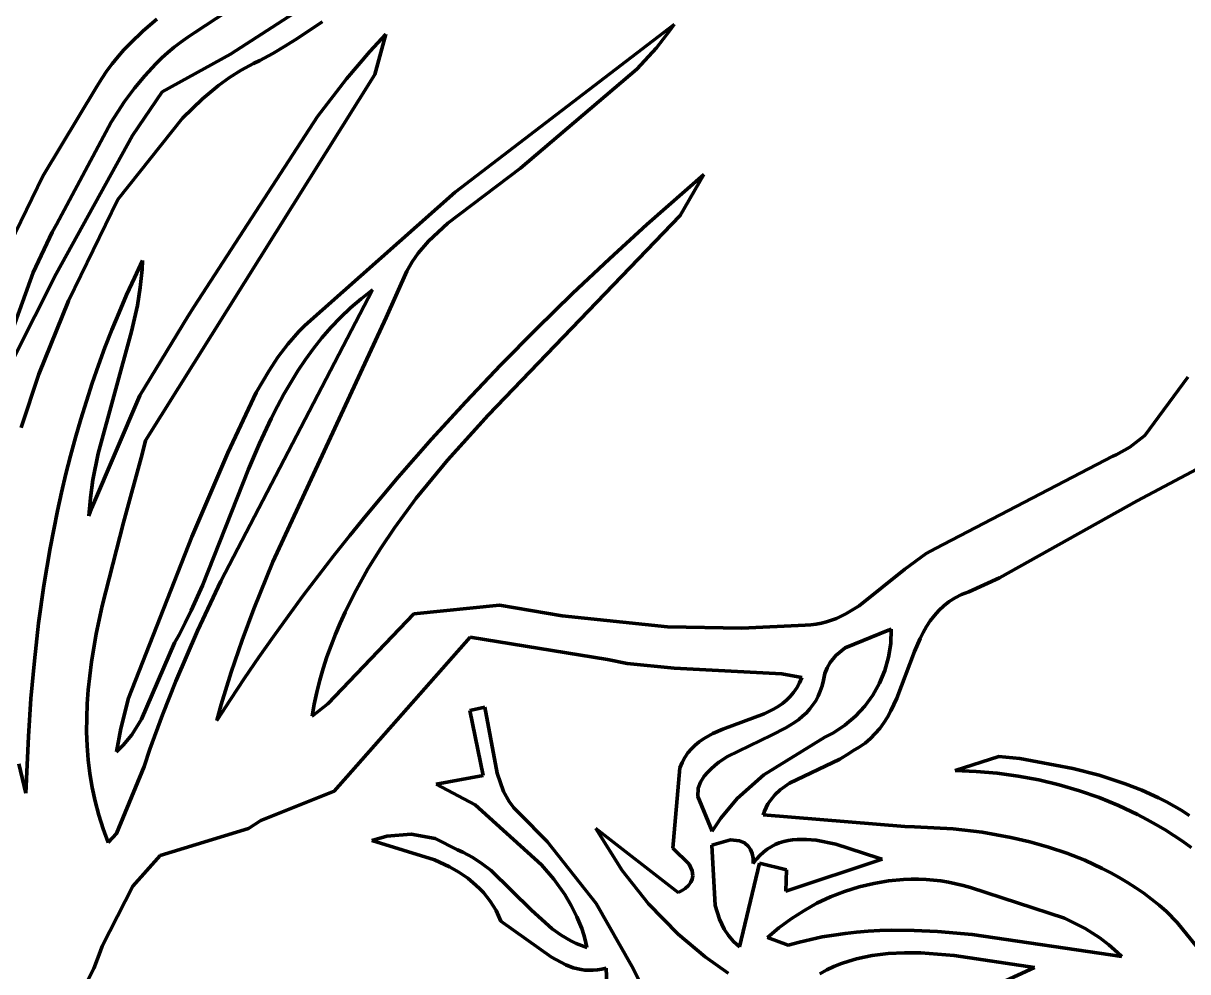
# Model space of a CAD drawing. Header units: millimetres. Extents: x 0 to 15.3, y 0 to 17.7.
# Drawn here: x 0.684 to 1.963, y 15.263 to 16.305 of the extents above; entities that cross this region are included whole.
import ezdxf

# ---------------------------------------------------------------- set-up
doc = ezdxf.new("R2010")
doc.units = ezdxf.units.MM
doc.layers.add('color#0a0a0aff', color=7, linetype='CONTINUOUS', lineweight=100)
doc.layers.add('color#ffffffff', color=7, linetype='CONTINUOUS', lineweight=100)

msp = doc.modelspace()

# ---------------------------------------------------------------- linework, layer by layer
at = {"layer": 'color#0a0a0aff'}
for p, q in [((0.912, 16.2712), (1.0381, 16.3528)), ((0.9078, 16.3178), (0.8728, 16.2947)), ((0.8161, 16.2966), (0.8311, 16.3095)), ((1.0126, 16.3064), (0.9859, 16.2886)), ((1.1587, 16.1196), (1.3991, 16.3035)), ((1.3991, 16.3035), (1.3945, 16.297)), ((0.8018, 16.2829), (0.8161, 16.2966)), ((0.865, 16.2897), (0.8575, 16.2843)), ((0.8728, 16.2947), (0.865, 16.2897)), ((1.0648, 16.2738), (1.0827, 16.293)), ((1.0827, 16.293), (1.0705, 16.2486)), ((1.3945, 16.297), (1.3796, 16.2781)), ((0.795, 16.2757), (0.8018, 16.2829)), ((0.8502, 16.2788), (0.8432, 16.2729)), ((0.8575, 16.2843), (0.8502, 16.2788)), ((0.9722, 16.2801), (0.9583, 16.2719)), ((0.9859, 16.2886), (0.9722, 16.2801)), ((1.3796, 16.2781), (1.358, 16.2546)), ((0.7822, 16.2606), (0.7885, 16.2683)), ((0.7885, 16.2683), (0.795, 16.2757)), ((0.8365, 16.2669), (0.8301, 16.2606)), ((0.8432, 16.2729), (0.8365, 16.2669)), ((0.8371, 16.2295), (0.912, 16.2712)), ((0.9442, 16.264), (0.9372, 16.2607)), ((0.9583, 16.2719), (0.9442, 16.264)), ((1.0393, 16.244), (1.0648, 16.2738)), ((0.7705, 16.2443), (0.7762, 16.2526)), ((0.7762, 16.2526), (0.7822, 16.2606)), ((0.8301, 16.2606), (0.8178, 16.2474)), ((0.9238, 16.2535), (0.9109, 16.2454)), ((0.9372, 16.2607), (0.9238, 16.2535)), ((1.358, 16.2546), (1.2303, 16.1457)), ((0.7652, 16.2356), (0.7705, 16.2443)), ((0.8178, 16.2474), (0.8064, 16.2336)), ((1.0705, 16.2486), (0.8185, 15.8466)), ((0.9109, 16.2454), (0.8986, 16.2365)), ((1.0074, 16.2026), (1.0393, 16.244)), ((0.7058, 16.1371), (0.7652, 16.2356)), ((0.8064, 16.2336), (0.7957, 16.2191)), ((0.8044, 16.1816), (0.8371, 16.2295)), ((0.8986, 16.2365), (0.8812, 16.2221)), ((0.7957, 16.2191), (0.7809, 16.1963)), ((0.8812, 16.2221), (0.8594, 16.2009)), ((0.8594, 16.2009), (0.7884, 16.1115)), ((0.8722, 15.9938), (1.0074, 16.2026)), ((0.7809, 16.1963), (0.7209, 16.0841)), ((0.7205, 16.0298), (0.8044, 16.1816)), ((0.6347, 15.9907), (0.7058, 16.1371)), ((1.2303, 16.1457), (1.1507, 16.0854)), ((1.3692, 16.084), (1.4318, 16.139)), ((1.4318, 16.139), (1.4056, 16.0938)), ((0.7884, 16.1115), (0.7339, 16.0002)), ((0.9934, 15.9732), (1.1587, 16.1196)), ((1.1507, 16.0854), (1.1293, 16.0658)), ((1.4056, 16.0938), (1.1949, 15.8746)), ((0.7163, 16.0754), (0.6954, 16.0311)), ((0.7209, 16.0841), (0.7163, 16.0754)), ((1.3281, 16.0464), (1.3692, 16.084)), ((1.1293, 16.0658), (1.118, 16.0526)), ((1.118, 16.0526), (1.1114, 16.0429)), ((1.2876, 16.0082), (1.3281, 16.0464)), ((0.8065, 16.0255), (0.8155, 16.0443)), ((0.8149, 16.0344), (0.8128, 16.0147)), ((0.8155, 16.0443), (0.8149, 16.0344)), ((1.1114, 16.0429), (1.1056, 16.0326)), ((0.6954, 16.0311), (0.6186, 15.8191)), ((0.6736, 15.9368), (0.7205, 16.0298)), ((0.7978, 16.0066), (0.8065, 16.0255)), ((1.1056, 16.0326), (1.083, 15.982)), ((0.8128, 16.0147), (0.8097, 15.9952)), ((0.9012, 15.6921), (1.0677, 16.0121)), ((1.0677, 16.0121), (1.0553, 16.0025)), ((1.2478, 15.9693), (1.2876, 16.0082)), ((0.7339, 16.0002), (0.7014, 15.9197)), ((0.7896, 15.9875), (0.7978, 16.0066)), ((1.0553, 16.0025), (1.0436, 15.9924)), ((0.7817, 15.9683), (0.7896, 15.9875)), ((0.8097, 15.9952), (0.8034, 15.9663)), ((0.8125, 15.8961), (0.8652, 15.9828)), ((0.8652, 15.9828), (0.8722, 15.9938)), ((1.0436, 15.9924), (1.0326, 15.9819)), ((1.083, 15.982), (0.9584, 15.7134)), ((0.987, 15.9665), (0.9934, 15.9732)), ((1.0222, 15.9709), (1.0123, 15.9596)), ((1.0326, 15.9819), (1.0222, 15.9709)), ((0.8034, 15.9663), (0.7666, 15.8326)), ((0.7741, 15.9489), (0.7817, 15.9683)), ((0.975, 15.9526), (0.987, 15.9665)), ((1.0123, 15.9596), (1.003, 15.9478)), ((1.2087, 15.9297), (1.2478, 15.9693)), ((0.767, 15.9294), (0.7741, 15.9489)), ((0.964, 15.9381), (0.975, 15.9526)), ((1.003, 15.9478), (0.9943, 15.9358)), ((0.9539, 15.9229), (0.964, 15.9381)), ((0.9943, 15.9358), (0.9859, 15.9233)), ((0.7014, 15.9197), (0.6821, 15.8609)), ((0.7602, 15.9098), (0.767, 15.9294)), ((0.9402, 15.8994), (0.9539, 15.9229)), ((0.9859, 15.9233), (0.9781, 15.9106)), ((1.1703, 15.8894), (1.2087, 15.9297)), ((0.7537, 15.89), (0.7602, 15.9098)), ((0.9781, 15.9106), (0.9706, 15.8976)), ((1.9158, 15.8522), (1.9632, 15.9162)), ((0.7592, 15.772), (0.8125, 15.8961)), ((0.9091, 15.8332), (0.9402, 15.8994)), ((0.9706, 15.8976), (0.9634, 15.8844)), ((0.7476, 15.8702), (0.7537, 15.89)), ((0.9634, 15.8844), (0.9566, 15.871)), ((1.1328, 15.8483), (1.1703, 15.8894)), ((0.7419, 15.8502), (0.7476, 15.8702)), ((0.9566, 15.871), (0.9439, 15.8435)), ((1.1949, 15.8746), (1.1501, 15.825)), ((0.7364, 15.8301), (0.7419, 15.8502)), ((0.8185, 15.8466), (0.8149, 15.8318)), ((0.9439, 15.8435), (0.9319, 15.8154)), ((1.0962, 15.8065), (1.1328, 15.8483)), ((1.8995, 15.8393), (1.9158, 15.8522)), ((0.7313, 15.81), (0.7364, 15.8301)), ((0.7666, 15.8326), (0.7608, 15.8035)), ((0.8149, 15.8318), (0.7946, 15.7568)), ((0.8695, 15.7408), (0.9091, 15.8332)), ((1.6861, 15.7281), (1.8807, 15.8295)), ((1.8807, 15.8295), (1.8846, 15.8312)), ((1.8846, 15.8312), (1.8995, 15.8393)), ((1.1501, 15.825), (1.116, 15.7833)), ((0.7265, 15.7897), (0.7313, 15.81)), ((0.7608, 15.8035), (0.7581, 15.7838)), ((0.9319, 15.8154), (0.8812, 15.6875)), ((1.0604, 15.7639), (1.0962, 15.8065)), ((1.9731, 15.8151), (1.9076, 15.7804)), ((0.7221, 15.7694), (0.7265, 15.7897)), ((0.7581, 15.7838), (0.7565, 15.764)), ((1.116, 15.7833), (1.092, 15.7508)), ((1.9076, 15.7804), (1.7563, 15.6961)), ((0.714, 15.7286), (0.7221, 15.7694)), ((0.7565, 15.764), (0.7592, 15.772)), ((0.7946, 15.7568), (0.771, 15.6653)), ((1.0429, 15.7423), (1.0604, 15.7639)), ((0.7999, 15.5638), (0.8695, 15.7408)), ((1.0256, 15.7205), (1.0429, 15.7423)), ((1.092, 15.7508), (1.077, 15.7285)), ((0.7071, 15.6875), (0.714, 15.7286)), ((1.077, 15.7285), (1.0629, 15.7057)), ((1.676, 15.7225), (1.6861, 15.7281)), ((1.0085, 15.6986), (1.0256, 15.7205)), ((1.6523, 15.7056), (1.676, 15.7225)), ((0.9584, 15.7134), (0.9376, 15.662)), ((1.0629, 15.7057), (1.0498, 15.6823)), ((1.6023, 15.6652), (1.6523, 15.7056)), ((0.8758, 15.6377), (0.9012, 15.6921)), ((0.9918, 15.6764), (1.0085, 15.6986)), ((1.7563, 15.6961), (1.7225, 15.6805)), ((0.7013, 15.6462), (0.7071, 15.6875)), ((0.8812, 15.6875), (0.8689, 15.66)), ((0.9753, 15.654), (0.9918, 15.6764)), ((1.0498, 15.6823), (1.0437, 15.6704)), ((1.7147, 15.6775), (1.7075, 15.6739)), ((1.7225, 15.6805), (1.7147, 15.6775)), ((0.771, 15.6653), (0.7646, 15.6345)), ((1.0437, 15.6704), (1.0379, 15.6584)), ((1.1134, 15.6564), (1.2075, 15.6658)), ((1.2075, 15.6658), (1.2762, 15.6541)), ((1.5876, 15.6563), (1.6023, 15.6652)), ((1.6951, 15.6651), (1.6897, 15.66)), ((1.701, 15.6698), (1.6951, 15.6651)), ((1.7075, 15.6739), (1.701, 15.6698)), ((0.8689, 15.66), (0.8623, 15.6465)), ((0.9376, 15.662), (0.9247, 15.6274)), ((0.959, 15.6315), (0.9753, 15.654)), ((1.0188, 15.5575), (1.1134, 15.6564)), ((1.0379, 15.6584), (1.0324, 15.6462)), ((1.2762, 15.6541), (1.3919, 15.6422)), ((1.572, 15.6494), (1.5773, 15.6514)), ((1.5773, 15.6514), (1.5876, 15.6563)), ((1.6848, 15.6545), (1.6803, 15.6487)), ((1.6897, 15.66), (1.6848, 15.6545)), ((0.6966, 15.6048), (0.7013, 15.6462)), ((0.8521, 15.5825), (0.8758, 15.6377)), ((0.8623, 15.6465), (0.8555, 15.6332)), ((1.0324, 15.6462), (1.0272, 15.634)), ((1.3919, 15.6422), (1.4733, 15.6405)), ((1.4733, 15.6405), (1.5429, 15.6439)), ((1.5429, 15.6439), (1.5491, 15.6443)), ((1.5491, 15.6443), (1.555, 15.645)), ((1.555, 15.645), (1.5609, 15.6461)), ((1.5609, 15.6461), (1.5665, 15.6476)), ((1.5665, 15.6476), (1.572, 15.6494)), ((1.6343, 15.6386), (1.587, 15.619)), ((1.6374, 15.6395), (1.6343, 15.6386)), ((1.6369, 15.624), (1.6374, 15.6395)), ((1.6762, 15.6425), (1.6725, 15.636)), ((1.6803, 15.6487), (1.6762, 15.6425)), ((0.7646, 15.6345), (0.7618, 15.6192)), ((0.8505, 15.6245), (0.8141, 15.5408)), ((0.8555, 15.6332), (0.8505, 15.6245)), ((0.9247, 15.6274), (0.9127, 15.5924)), ((0.943, 15.6087), (0.959, 15.6315)), ((1.0272, 15.634), (1.0224, 15.6215)), ((1.175, 15.6309), (1.0258, 15.4618)), ((1.3258, 15.6064), (1.175, 15.6309)), ((1.6691, 15.6292), (1.663, 15.6151)), ((1.6725, 15.636), (1.6691, 15.6292)), ((0.7618, 15.6192), (0.7594, 15.6038)), ((1.0224, 15.6215), (1.0179, 15.609)), ((1.587, 15.619), (1.5767, 15.6106)), ((1.6345, 15.6089), (1.6369, 15.624)), ((1.663, 15.6151), (1.6436, 15.5637)), ((0.6928, 15.5633), (0.6966, 15.6048)), ((0.7594, 15.6038), (0.7574, 15.5884)), ((0.9273, 15.5857), (0.943, 15.6087)), ((1.0179, 15.609), (1.0138, 15.5962)), ((1.3476, 15.6019), (1.3258, 15.6064)), ((1.3991, 15.5968), (1.3476, 15.6019)), ((1.5705, 15.603), (1.5672, 15.5972)), ((1.5767, 15.6106), (1.5705, 15.603)), ((1.6304, 15.5943), (1.6345, 15.6089)), ((0.7574, 15.5884), (0.7558, 15.573)), ((0.9127, 15.5924), (0.9018, 15.557)), ((1.0138, 15.5962), (1.0101, 15.5834)), ((1.5174, 15.5904), (1.3991, 15.5968)), ((1.5392, 15.5865), (1.5174, 15.5904)), ((1.5367, 15.5805), (1.5392, 15.5865)), ((1.5646, 15.5908), (1.563, 15.5837)), ((1.5672, 15.5972), (1.5646, 15.5908)), ((1.6246, 15.5803), (1.6304, 15.5943)), ((0.8373, 15.5453), (0.8521, 15.5825)), ((0.9119, 15.5625), (0.9273, 15.5857)), ((1.0101, 15.5834), (1.0068, 15.5704)), ((1.5303, 15.5701), (1.5337, 15.575)), ((1.5337, 15.575), (1.5367, 15.5805)), ((1.5615, 15.5774), (1.5596, 15.5715)), ((1.563, 15.5837), (1.5615, 15.5774)), ((1.6173, 15.5672), (1.6246, 15.5803)), ((0.69, 15.5217), (0.6928, 15.5633)), ((0.7558, 15.573), (0.7547, 15.5576)), ((0.7915, 15.5304), (0.7999, 15.5638)), ((0.8968, 15.5391), (0.9119, 15.5625)), ((1.0068, 15.5704), (1.004, 15.5572)), ((1.518, 15.5579), (1.5224, 15.5616)), ((1.5224, 15.5616), (1.5265, 15.5656)), ((1.5265, 15.5656), (1.5303, 15.5701)), ((1.5546, 15.561), (1.5515, 15.5563)), ((1.5573, 15.5661), (1.5546, 15.561)), ((1.5596, 15.5715), (1.5573, 15.5661)), ((1.6085, 15.555), (1.6173, 15.5672)), ((1.6436, 15.5637), (1.637, 15.5497)), ((0.7547, 15.5576), (0.7541, 15.5422)), ((0.9018, 15.557), (0.8968, 15.5391)), ((1.0015, 15.5439), (1.0188, 15.5575)), ((1.004, 15.5572), (1.0015, 15.5439)), ((1.1749, 15.5501), (1.1912, 15.5539)), ((1.1893, 15.4787), (1.1749, 15.5501)), ((1.1912, 15.5539), (1.2049, 15.4815)), ((1.4978, 15.5464), (1.5083, 15.5516)), ((1.5083, 15.5516), (1.5133, 15.5546)), ((1.5133, 15.5546), (1.518, 15.5579)), ((1.5443, 15.5478), (1.5402, 15.544)), ((1.548, 15.5519), (1.5443, 15.5478)), ((1.5515, 15.5563), (1.548, 15.5519)), ((1.5982, 15.5439), (1.6085, 15.555)), ((1.637, 15.5497), (1.6333, 15.543)), ((0.7541, 15.5422), (0.754, 15.5269)), ((0.8141, 15.5408), (0.8037, 15.5237)), ((0.8235, 15.5076), (0.8373, 15.5453)), ((1.4524, 15.5296), (1.4978, 15.5464)), ((1.5314, 15.5371), (1.5216, 15.5311)), ((1.5359, 15.5405), (1.5314, 15.5371)), ((1.5402, 15.544), (1.5359, 15.5405)), ((1.5867, 15.534), (1.5982, 15.5439)), ((1.6293, 15.5366), (1.6249, 15.5305)), ((1.6333, 15.543), (1.6293, 15.5366)), ((0.754, 15.5269), (0.7546, 15.5115)), ((0.7869, 15.5048), (0.7915, 15.5304)), ((0.8037, 15.5237), (0.7942, 15.512)), ((1.4364, 15.5221), (1.4416, 15.5248)), ((1.4416, 15.5248), (1.4524, 15.5296)), ((1.506, 15.523), (1.4578, 15.4998)), ((1.5216, 15.5311), (1.506, 15.523)), ((1.5647, 15.5208), (1.5739, 15.5256)), ((1.5739, 15.5256), (1.5867, 15.534)), ((1.62, 15.5248), (1.6147, 15.5194)), ((1.6249, 15.5305), (1.62, 15.5248)), ((0.6874, 15.4595), (0.69, 15.5217)), ((0.7546, 15.5115), (0.7557, 15.4962)), ((0.7942, 15.512), (0.7869, 15.5048)), ((1.4181, 15.5081), (1.4222, 15.5121)), ((1.4222, 15.5121), (1.4267, 15.5158)), ((1.4267, 15.5158), (1.4314, 15.5191)), ((1.4314, 15.5191), (1.4364, 15.5221)), ((1.4974, 15.4797), (1.5647, 15.5208)), ((1.6023, 15.51), (1.5952, 15.506)), ((1.6088, 15.5145), (1.6023, 15.51)), ((1.6147, 15.5194), (1.6088, 15.5145)), ((0.817, 15.4886), (0.8235, 15.5076)), ((1.4078, 15.4932), (1.4108, 15.4986)), ((1.4108, 15.4986), (1.4143, 15.5036)), ((1.4143, 15.5036), (1.4181, 15.5081)), ((1.4578, 15.4998), (1.4483, 15.4935)), ((1.581, 15.4968), (1.5257, 15.4704)), ((1.5918, 15.5035), (1.581, 15.4968)), ((1.5952, 15.506), (1.5918, 15.5035)), ((1.7077, 15.4842), (1.7556, 15.4997)), ((1.7556, 15.4997), (1.7787, 15.4975)), ((1.7787, 15.4975), (1.8368, 15.4866)), ((0.6796, 15.4917), (0.6874, 15.4595)), ((0.7557, 15.4962), (0.7575, 15.481)), ((0.7866, 15.415), (0.817, 15.4886)), ((1.3975, 15.3992), (1.4052, 15.4872)), ((1.4052, 15.4872), (1.4078, 15.4932)), ((1.4396, 15.4863), (1.4357, 15.4823)), ((1.4438, 15.49), (1.4396, 15.4863)), ((1.4483, 15.4935), (1.4438, 15.49)), ((1.7308, 15.4833), (1.7077, 15.4842)), ((1.8368, 15.4866), (1.8658, 15.4791)), ((0.7575, 15.481), (0.76, 15.4658)), ((1.1377, 15.4694), (1.1893, 15.4787)), ((1.2049, 15.4815), (1.2119, 15.4614)), ((1.4279, 15.4717), (1.4256, 15.4651)), ((1.4319, 15.4782), (1.4279, 15.4717)), ((1.4357, 15.4823), (1.4319, 15.4782)), ((1.4683, 15.4536), (1.4974, 15.4797)), ((1.7539, 15.4813), (1.7308, 15.4833)), ((1.7768, 15.4782), (1.7539, 15.4813)), ((1.7996, 15.474), (1.7768, 15.4782)), ((1.822, 15.4686), (1.7996, 15.474)), ((1.8658, 15.4791), (1.8943, 15.4698)), ((0.76, 15.4658), (0.7633, 15.4506)), ((1.0258, 15.4618), (0.9454, 15.4293)), ((1.1807, 15.4467), (1.1377, 15.4694)), ((1.2119, 15.4614), (1.2181, 15.4503)), ((1.4256, 15.4651), (1.4251, 15.4559)), ((1.5155, 15.4632), (1.5095, 15.4575)), ((1.5257, 15.4704), (1.5155, 15.4632)), ((1.8441, 15.4622), (1.822, 15.4686)), ((1.8659, 15.4546), (1.8441, 15.4622)), ((1.8943, 15.4698), (1.9128, 15.4626)), ((1.9128, 15.4626), (1.9308, 15.4545)), ((0.7633, 15.4506), (0.7673, 15.4354)), ((1.2536, 15.3808), (1.1807, 15.4467)), ((1.2181, 15.4503), (1.2232, 15.4434)), ((1.4251, 15.4559), (1.4407, 15.4177)), ((1.4502, 15.432), (1.4683, 15.4536)), ((1.5021, 15.4476), (1.5001, 15.4438)), ((1.5044, 15.4511), (1.5021, 15.4476)), ((1.5095, 15.4575), (1.5044, 15.4511)), ((1.8872, 15.4459), (1.8659, 15.4546)), ((1.908, 15.4361), (1.8872, 15.4459)), ((1.9308, 15.4545), (1.9396, 15.45)), ((1.9396, 15.45), (1.9482, 15.4453)), ((0.7673, 15.4354), (0.7721, 15.4204)), ((1.2232, 15.4434), (1.2292, 15.437)), ((1.2292, 15.437), (1.2596, 15.4062)), ((1.4984, 15.4398), (1.497, 15.4355)), ((1.497, 15.4355), (1.6523, 15.4227)), ((1.5001, 15.4438), (1.4984, 15.4398)), ((1.9182, 15.4307), (1.908, 15.4361)), ((1.9482, 15.4453), (1.9566, 15.4403)), ((1.9566, 15.4403), (1.9648, 15.435)), ((0.7721, 15.4204), (0.7778, 15.4053)), ((0.9316, 15.4207), (0.8349, 15.391)), ((0.9454, 15.4293), (0.9316, 15.4207)), ((1.3421, 15.3747), (1.313, 15.4205)), ((1.313, 15.4205), (1.4034, 15.3504)), ((1.4407, 15.4177), (1.4502, 15.432)), ((1.6523, 15.4227), (1.6629, 15.4225)), ((1.6629, 15.4225), (1.7054, 15.4202)), ((1.7054, 15.4202), (1.7372, 15.4165)), ((1.9282, 15.4251), (1.9182, 15.4307)), ((1.9381, 15.4192), (1.9282, 15.4251)), ((0.7778, 15.4053), (0.7866, 15.415)), ((1.067, 15.4075), (1.0836, 15.4124)), ((1.1361, 15.3862), (1.067, 15.4075)), ((1.0836, 15.4124), (1.1105, 15.4145)), ((1.1105, 15.4145), (1.1367, 15.4095)), ((1.1367, 15.4095), (1.1613, 15.3973)), ((1.4608, 15.4083), (1.4405, 15.4023)), ((1.471, 15.4071), (1.4608, 15.4083)), ((1.4764, 15.4048), (1.471, 15.4071)), ((1.5242, 15.4074), (1.5194, 15.4063)), ((1.5292, 15.4082), (1.5242, 15.4074)), ((1.5343, 15.4087), (1.5292, 15.4082)), ((1.5446, 15.4087), (1.5343, 15.4087)), ((1.5552, 15.4078), (1.5446, 15.4087)), ((1.5767, 15.4034), (1.5552, 15.4078)), ((1.7372, 15.4165), (1.7688, 15.4109)), ((1.7688, 15.4109), (1.7896, 15.4061)), ((1.9478, 15.4131), (1.9381, 15.4192)), ((1.9574, 15.4066), (1.9478, 15.4131)), ((1.1613, 15.3973), (1.1671, 15.3948)), ((1.1671, 15.3948), (1.1727, 15.3919)), ((1.2596, 15.4062), (1.3133, 15.3384)), ((1.4155, 15.3815), (1.3975, 15.3992)), ((1.4405, 15.4023), (1.4441, 15.3362)), ((1.4808, 15.4009), (1.4764, 15.4048)), ((1.4831, 15.3975), (1.4808, 15.4009)), ((1.4848, 15.3933), (1.4831, 15.3975)), ((1.4972, 15.3947), (1.4933, 15.3911)), ((1.5013, 15.3979), (1.4972, 15.3947)), ((1.5056, 15.4006), (1.5013, 15.3979)), ((1.5101, 15.4029), (1.5056, 15.4006)), ((1.5146, 15.4048), (1.5101, 15.4029)), ((1.5194, 15.4063), (1.5146, 15.4048)), ((1.6229, 15.3884), (1.5767, 15.4034)), ((1.7896, 15.4061), (1.8101, 15.4003)), ((1.8101, 15.4003), (1.8303, 15.3935)), ((1.9668, 15.3999), (1.9574, 15.4066)), ((0.8349, 15.391), (0.8046, 15.3573)), ((1.1524, 15.3786), (1.1361, 15.3862)), ((1.1727, 15.3919), (1.1781, 15.3889)), ((1.1781, 15.3889), (1.1884, 15.382)), ((1.1884, 15.382), (1.1981, 15.3744)), ((1.4708, 15.2906), (1.4929, 15.3825)), ((1.4858, 15.3882), (1.4848, 15.3933)), ((1.486, 15.3823), (1.4858, 15.3882)), ((1.4895, 15.387), (1.486, 15.3823)), ((1.4933, 15.3911), (1.4895, 15.387)), ((1.4929, 15.3825), (1.5226, 15.3753)), ((1.5218, 15.3518), (1.6275, 15.3868)), ((1.6275, 15.3868), (1.6229, 15.3884)), ((1.8303, 15.3935), (1.85, 15.3857)), ((1.85, 15.3857), (1.8692, 15.3769)), ((1.1627, 15.3727), (1.1524, 15.3786)), ((1.1724, 15.366), (1.1627, 15.3727)), ((1.1981, 15.3744), (1.2423, 15.331)), ((1.2671, 15.3649), (1.2536, 15.3808)), ((1.371, 15.338), (1.3421, 15.3747)), ((1.4188, 15.3742), (1.4155, 15.3815)), ((1.4195, 15.3687), (1.4188, 15.3742)), ((1.5226, 15.3753), (1.5218, 15.3518)), ((1.8692, 15.3769), (1.8786, 15.372)), ((1.8786, 15.372), (1.8879, 15.3668)), ((0.8046, 15.3573), (0.771, 15.2915)), ((1.1814, 15.3586), (1.1724, 15.366)), ((1.1856, 15.3545), (1.1814, 15.3586)), ((1.2792, 15.348), (1.2671, 15.3649)), ((1.4111, 15.3549), (1.4148, 15.3582)), ((1.4148, 15.3582), (1.4173, 15.3616)), ((1.4173, 15.3616), (1.4189, 15.3651)), ((1.4189, 15.3651), (1.4195, 15.3687)), ((1.6021, 15.3565), (1.5863, 15.3516)), ((1.6182, 15.3604), (1.6021, 15.3565)), ((1.6345, 15.3631), (1.6182, 15.3604)), ((1.6509, 15.3646), (1.6345, 15.3631)), ((1.6592, 15.3649), (1.6509, 15.3646)), ((1.6674, 15.3649), (1.6592, 15.3649)), ((1.6757, 15.3646), (1.6674, 15.3649)), ((1.6839, 15.3639), (1.6757, 15.3646)), ((1.6921, 15.363), (1.6839, 15.3639)), ((1.7003, 15.3617), (1.6921, 15.363)), ((1.7085, 15.36), (1.7003, 15.3617)), ((1.7166, 15.358), (1.7085, 15.36)), ((1.7246, 15.3557), (1.7166, 15.358)), ((1.8879, 15.3668), (1.897, 15.3614)), ((1.897, 15.3614), (1.9059, 15.3556)), ((1.1897, 15.3502), (1.1856, 15.3545)), ((1.1935, 15.3457), (1.1897, 15.3502)), ((1.1971, 15.3409), (1.1935, 15.3457)), ((1.2862, 15.3361), (1.2792, 15.348)), ((1.4034, 15.3504), (1.4063, 15.3518)), ((1.4063, 15.3518), (1.4089, 15.3533)), ((1.4089, 15.3533), (1.4111, 15.3549)), ((1.5709, 15.3455), (1.5559, 15.3385)), ((1.5863, 15.3516), (1.5709, 15.3455)), ((1.8277, 15.3222), (1.7246, 15.3557)), ((1.9059, 15.3556), (1.9147, 15.3496)), ((1.9147, 15.3496), (1.9233, 15.3432)), ((1.9233, 15.3432), (1.9316, 15.3365)), ((1.2004, 15.3358), (1.1971, 15.3409)), ((1.2035, 15.3305), (1.2004, 15.3358)), ((1.2063, 15.3248), (1.2035, 15.3305)), ((1.2423, 15.331), (1.2653, 15.3105)), ((1.2924, 15.3237), (1.2862, 15.3361)), ((1.3133, 15.3384), (1.3527, 15.2696)), ((1.4034, 15.3046), (1.371, 15.338)), ((1.4441, 15.3362), (1.4488, 15.3209)), ((1.5414, 15.3304), (1.5275, 15.3215)), ((1.5559, 15.3385), (1.5414, 15.3304)), ((1.9316, 15.3365), (1.9398, 15.3295)), ((1.2088, 15.3189), (1.2063, 15.3248)), ((1.2645, 15.2792), (1.2088, 15.3189)), ((1.2976, 15.3107), (1.2924, 15.3237)), ((1.4488, 15.3209), (1.4542, 15.3101)), ((1.5275, 15.3215), (1.5142, 15.3116)), ((1.8504, 15.3108), (1.8277, 15.3222)), ((1.9398, 15.3295), (1.9515, 15.3176)), ((1.9515, 15.3176), (1.994, 15.265)), ((1.2653, 15.3105), (1.2752, 15.3034)), ((1.2998, 15.3039), (1.2976, 15.3107)), ((1.4542, 15.3101), (1.4588, 15.3032)), ((1.5142, 15.3116), (1.5016, 15.3008)), ((1.5743, 15.3036), (1.5869, 15.3054)), ((1.5869, 15.3054), (1.5995, 15.3067)), ((1.5995, 15.3067), (1.6121, 15.3078)), ((1.6121, 15.3078), (1.6248, 15.3085)), ((1.6248, 15.3085), (1.6374, 15.3089)), ((1.6374, 15.3089), (1.6628, 15.3087)), ((1.6628, 15.3087), (1.6883, 15.3076)), ((1.6883, 15.3076), (1.7265, 15.3043)), ((1.8664, 15.3006), (1.8504, 15.3108)), ((1.2752, 15.3034), (1.2858, 15.2972)), ((1.2858, 15.2972), (1.2914, 15.2945)), ((1.2914, 15.2945), (1.2972, 15.292)), ((1.2972, 15.292), (1.3032, 15.2899)), ((1.3017, 15.297), (1.2998, 15.3039)), ((1.3032, 15.2899), (1.3017, 15.297)), ((1.4331, 15.2796), (1.4034, 15.3046)), ((1.4588, 15.3032), (1.4643, 15.2967)), ((1.4643, 15.2967), (1.4708, 15.2906)), ((1.5016, 15.3008), (1.5242, 15.2925)), ((1.5242, 15.2925), (1.5367, 15.2959)), ((1.5367, 15.2959), (1.5492, 15.2989)), ((1.5492, 15.2989), (1.5617, 15.3015)), ((1.5617, 15.3015), (1.5743, 15.3036)), ((1.7265, 15.3043), (1.8907, 15.2799)), ((1.8765, 15.2929), (1.8664, 15.3006)), ((1.8861, 15.2844), (1.8765, 15.2929)), ((0.769, 15.2852), (0.7618, 15.267)), ((0.771, 15.2915), (0.769, 15.2852)), ((1.4585, 15.2618), (1.4331, 15.2796)), ((1.6079, 15.2795), (1.5994, 15.2775)), ((1.6165, 15.2811), (1.6079, 15.2795)), ((1.6252, 15.2823), (1.6165, 15.2811)), ((1.6341, 15.2833), (1.6252, 15.2823)), ((1.6519, 15.2841), (1.6341, 15.2833)), ((1.67, 15.284), (1.6519, 15.2841)), ((1.7064, 15.2811), (1.67, 15.284)), ((1.7949, 15.2681), (1.7064, 15.2811)), ((1.8907, 15.2799), (1.8861, 15.2844)), ((0.7618, 15.267), (0.7501, 15.2439)), ((1.2802, 15.2709), (1.2645, 15.2792)), ((1.2884, 15.2678), (1.2802, 15.2709)), ((1.2969, 15.2658), (1.2884, 15.2678)), ((1.3246, 15.2672), (1.3197, 15.266)), ((1.3262, 15.2173), (1.3246, 15.2672)), ((1.3527, 15.2696), (1.3605, 15.2545)), ((1.5746, 15.2691), (1.5667, 15.2654)), ((1.5827, 15.2723), (1.5746, 15.2691)), ((1.591, 15.2751), (1.5827, 15.2723)), ((1.5994, 15.2775), (1.591, 15.2751)), ((1.7022, 15.2257), (1.7949, 15.2681)), ((1.3012, 15.2652), (1.2969, 15.2658)), ((1.3057, 15.2649), (1.3012, 15.2652)), ((1.3102, 15.2649), (1.3057, 15.2649)), ((1.3149, 15.2653), (1.3102, 15.2649)), ((1.3197, 15.266), (1.3149, 15.2653)), ((1.5667, 15.2654), (1.5589, 15.2611))]:
    msp.add_line(p, q, dxfattribs=at)
at = {"layer": 'color#ffffffff'}
for p, q in [((1.0381, 16.3528), (0.912, 16.2712)), ((0.8728, 16.2947), (0.9078, 16.3178)), ((0.8311, 16.3095), (0.8161, 16.2966)), ((0.9859, 16.2886), (1.0126, 16.3064)), ((1.3991, 16.3035), (1.1587, 16.1196)), ((1.3945, 16.297), (1.3991, 16.3035)), ((0.8161, 16.2966), (0.8018, 16.2829)), ((0.8575, 16.2843), (0.865, 16.2897)), ((0.865, 16.2897), (0.8728, 16.2947)), ((1.0827, 16.293), (1.0648, 16.2738)), ((1.0705, 16.2486), (1.0827, 16.293)), ((1.3796, 16.2781), (1.3945, 16.297)), ((0.8018, 16.2829), (0.795, 16.2757)), ((0.8432, 16.2729), (0.8502, 16.2788)), ((0.8502, 16.2788), (0.8575, 16.2843)), ((0.9583, 16.2719), (0.9722, 16.2801)), ((0.9722, 16.2801), (0.9859, 16.2886)), ((1.358, 16.2546), (1.3796, 16.2781)), ((0.7885, 16.2683), (0.7822, 16.2606)), ((0.795, 16.2757), (0.7885, 16.2683)), ((0.8301, 16.2606), (0.8365, 16.2669)), ((0.8365, 16.2669), (0.8432, 16.2729)), ((0.912, 16.2712), (0.8371, 16.2295)), ((0.9372, 16.2607), (0.9442, 16.264)), ((0.9442, 16.264), (0.9583, 16.2719)), ((1.0648, 16.2738), (1.0393, 16.244)), ((0.7762, 16.2526), (0.7705, 16.2443)), ((0.7822, 16.2606), (0.7762, 16.2526)), ((0.8178, 16.2474), (0.8301, 16.2606)), ((0.9109, 16.2454), (0.9238, 16.2535)), ((0.9238, 16.2535), (0.9372, 16.2607)), ((1.2303, 16.1457), (1.358, 16.2546)), ((0.7705, 16.2443), (0.7652, 16.2356)), ((0.8064, 16.2336), (0.8178, 16.2474)), ((0.8185, 15.8466), (1.0705, 16.2486)), ((0.8986, 16.2365), (0.9109, 16.2454)), ((1.0393, 16.244), (1.0074, 16.2026)), ((0.7652, 16.2356), (0.7058, 16.1371)), ((0.7957, 16.2191), (0.8064, 16.2336)), ((0.8371, 16.2295), (0.8044, 16.1816)), ((0.8812, 16.2221), (0.8986, 16.2365)), ((0.7809, 16.1963), (0.7957, 16.2191)), ((0.8594, 16.2009), (0.8812, 16.2221)), ((0.7884, 16.1115), (0.8594, 16.2009)), ((1.0074, 16.2026), (0.8722, 15.9938)), ((0.7209, 16.0841), (0.7809, 16.1963)), ((0.8044, 16.1816), (0.7205, 16.0298)), ((0.7058, 16.1371), (0.6347, 15.9907)), ((1.1507, 16.0854), (1.2303, 16.1457)), ((1.4318, 16.139), (1.3692, 16.084)), ((1.4056, 16.0938), (1.4318, 16.139)), ((0.7339, 16.0002), (0.7884, 16.1115)), ((1.1587, 16.1196), (0.9934, 15.9732)), ((1.1293, 16.0658), (1.1507, 16.0854)), ((1.1949, 15.8746), (1.4056, 16.0938)), ((0.6954, 16.0311), (0.7163, 16.0754)), ((0.7163, 16.0754), (0.7209, 16.0841)), ((1.3692, 16.084), (1.3281, 16.0464)), ((1.118, 16.0526), (1.1293, 16.0658)), ((1.1114, 16.0429), (1.118, 16.0526)), ((1.3281, 16.0464), (1.2876, 16.0082)), ((0.8155, 16.0443), (0.8065, 16.0255)), ((0.8128, 16.0147), (0.8149, 16.0344)), ((0.8149, 16.0344), (0.8155, 16.0443)), ((1.1056, 16.0326), (1.1114, 16.0429)), ((0.6186, 15.8191), (0.6954, 16.0311)), ((0.7205, 16.0298), (0.6736, 15.9368)), ((0.8065, 16.0255), (0.7978, 16.0066)), ((1.083, 15.982), (1.1056, 16.0326)), ((0.8097, 15.9952), (0.8128, 16.0147)), ((1.0677, 16.0121), (0.9012, 15.6921)), ((1.0553, 16.0025), (1.0677, 16.0121)), ((1.2876, 16.0082), (1.2478, 15.9693)), ((0.7014, 15.9197), (0.7339, 16.0002)), ((0.7978, 16.0066), (0.7896, 15.9875)), ((1.0436, 15.9924), (1.0553, 16.0025)), ((0.7896, 15.9875), (0.7817, 15.9683)), ((0.8034, 15.9663), (0.8097, 15.9952)), ((0.8652, 15.9828), (0.8125, 15.8961)), ((0.8722, 15.9938), (0.8652, 15.9828)), ((1.0326, 15.9819), (1.0436, 15.9924)), ((0.9584, 15.7134), (1.083, 15.982)), ((0.9934, 15.9732), (0.987, 15.9665)), ((1.0123, 15.9596), (1.0222, 15.9709)), ((1.0222, 15.9709), (1.0326, 15.9819)), ((0.7666, 15.8326), (0.8034, 15.9663)), ((0.7817, 15.9683), (0.7741, 15.9489)), ((0.987, 15.9665), (0.975, 15.9526)), ((1.003, 15.9478), (1.0123, 15.9596)), ((1.2478, 15.9693), (1.2087, 15.9297)), ((0.7741, 15.9489), (0.767, 15.9294)), ((0.975, 15.9526), (0.964, 15.9381)), ((0.9943, 15.9358), (1.003, 15.9478)), ((0.964, 15.9381), (0.9539, 15.9229)), ((0.9859, 15.9233), (0.9943, 15.9358)), ((0.6821, 15.8609), (0.7014, 15.9197)), ((0.767, 15.9294), (0.7602, 15.9098)), ((0.9539, 15.9229), (0.9402, 15.8994)), ((0.9781, 15.9106), (0.9859, 15.9233)), ((1.2087, 15.9297), (1.1703, 15.8894)), ((0.7602, 15.9098), (0.7537, 15.89)), ((0.9706, 15.8976), (0.9781, 15.9106)), ((1.9632, 15.9162), (1.9158, 15.8522)), ((0.8125, 15.8961), (0.7592, 15.772)), ((0.9402, 15.8994), (0.9091, 15.8332)), ((0.9634, 15.8844), (0.9706, 15.8976)), ((0.7537, 15.89), (0.7476, 15.8702)), ((0.9566, 15.871), (0.9634, 15.8844)), ((1.1703, 15.8894), (1.1328, 15.8483)), ((0.7476, 15.8702), (0.7419, 15.8502)), ((0.9439, 15.8435), (0.9566, 15.871)), ((1.1501, 15.825), (1.1949, 15.8746)), ((0.7419, 15.8502), (0.7364, 15.8301)), ((0.8149, 15.8318), (0.8185, 15.8466)), ((0.9319, 15.8154), (0.9439, 15.8435)), ((1.1328, 15.8483), (1.0962, 15.8065)), ((1.9158, 15.8522), (1.8995, 15.8393)), ((0.7364, 15.8301), (0.7313, 15.81)), ((0.7608, 15.8035), (0.7666, 15.8326)), ((0.7946, 15.7568), (0.8149, 15.8318)), ((0.9091, 15.8332), (0.8695, 15.7408)), ((1.8807, 15.8295), (1.6861, 15.7281)), ((1.8846, 15.8312), (1.8807, 15.8295)), ((1.8995, 15.8393), (1.8846, 15.8312)), ((1.116, 15.7833), (1.1501, 15.825)), ((0.7313, 15.81), (0.7265, 15.7897)), ((0.7581, 15.7838), (0.7608, 15.8035)), ((0.8812, 15.6875), (0.9319, 15.8154)), ((1.0962, 15.8065), (1.0604, 15.7639)), ((1.9076, 15.7804), (1.9731, 15.8151)), ((0.7265, 15.7897), (0.7221, 15.7694)), ((0.7565, 15.764), (0.7581, 15.7838)), ((1.092, 15.7508), (1.116, 15.7833)), ((1.7563, 15.6961), (1.9076, 15.7804)), ((0.7221, 15.7694), (0.714, 15.7286)), ((0.7592, 15.772), (0.7565, 15.764)), ((0.771, 15.6653), (0.7946, 15.7568)), ((1.0604, 15.7639), (1.0429, 15.7423)), ((0.8695, 15.7408), (0.7999, 15.5638)), ((1.0429, 15.7423), (1.0256, 15.7205)), ((1.077, 15.7285), (1.092, 15.7508)), ((0.714, 15.7286), (0.7071, 15.6875)), ((1.0629, 15.7057), (1.077, 15.7285)), ((1.6861, 15.7281), (1.676, 15.7225)), ((1.0256, 15.7205), (1.0085, 15.6986)), ((1.676, 15.7225), (1.6523, 15.7056)), ((0.9376, 15.662), (0.9584, 15.7134)), ((1.0498, 15.6823), (1.0629, 15.7057)), ((1.6523, 15.7056), (1.6023, 15.6652)), ((0.9012, 15.6921), (0.8758, 15.6377)), ((1.0085, 15.6986), (0.9918, 15.6764)), ((1.7225, 15.6805), (1.7563, 15.6961)), ((0.7071, 15.6875), (0.7013, 15.6462)), ((0.8689, 15.66), (0.8812, 15.6875)), ((0.9918, 15.6764), (0.9753, 15.654)), ((1.0437, 15.6704), (1.0498, 15.6823)), ((1.7075, 15.6739), (1.7147, 15.6775)), ((1.7147, 15.6775), (1.7225, 15.6805)), ((0.7646, 15.6345), (0.771, 15.6653)), ((1.0379, 15.6584), (1.0437, 15.6704)), ((1.2075, 15.6658), (1.1134, 15.6564)), ((1.2762, 15.6541), (1.2075, 15.6658)), ((1.6023, 15.6652), (1.5876, 15.6563)), ((1.6897, 15.66), (1.6951, 15.6651)), ((1.6951, 15.6651), (1.701, 15.6698)), ((1.701, 15.6698), (1.7075, 15.6739)), ((0.8623, 15.6465), (0.8689, 15.66)), ((0.9247, 15.6274), (0.9376, 15.662)), ((0.9753, 15.654), (0.959, 15.6315)), ((1.1134, 15.6564), (1.0188, 15.5575)), ((1.0324, 15.6462), (1.0379, 15.6584)), ((1.3919, 15.6422), (1.2762, 15.6541)), ((1.5773, 15.6514), (1.572, 15.6494)), ((1.5876, 15.6563), (1.5773, 15.6514)), ((1.6803, 15.6487), (1.6848, 15.6545)), ((1.6848, 15.6545), (1.6897, 15.66)), ((0.7013, 15.6462), (0.6966, 15.6048)), ((0.8758, 15.6377), (0.8521, 15.5825)), ((0.8555, 15.6332), (0.8623, 15.6465)), ((1.0272, 15.634), (1.0324, 15.6462)), ((1.4733, 15.6405), (1.3919, 15.6422)), ((1.5429, 15.6439), (1.4733, 15.6405)), ((1.5491, 15.6443), (1.5429, 15.6439)), ((1.555, 15.645), (1.5491, 15.6443)), ((1.5609, 15.6461), (1.555, 15.645)), ((1.5665, 15.6476), (1.5609, 15.6461)), ((1.572, 15.6494), (1.5665, 15.6476)), ((1.587, 15.619), (1.6343, 15.6386)), ((1.6343, 15.6386), (1.6374, 15.6395)), ((1.6374, 15.6395), (1.6369, 15.624)), ((1.6725, 15.636), (1.6762, 15.6425)), ((1.6762, 15.6425), (1.6803, 15.6487)), ((0.7618, 15.6192), (0.7646, 15.6345)), ((0.8141, 15.5408), (0.8505, 15.6245)), ((0.8505, 15.6245), (0.8555, 15.6332)), ((0.9127, 15.5924), (0.9247, 15.6274)), ((0.959, 15.6315), (0.943, 15.6087)), ((1.0224, 15.6215), (1.0272, 15.634)), ((1.0258, 15.4618), (1.175, 15.6309)), ((1.175, 15.6309), (1.3258, 15.6064)), ((1.663, 15.6151), (1.6691, 15.6292)), ((1.6691, 15.6292), (1.6725, 15.636)), ((0.7594, 15.6038), (0.7618, 15.6192)), ((1.0179, 15.609), (1.0224, 15.6215)), ((1.5767, 15.6106), (1.587, 15.619)), ((1.6369, 15.624), (1.6345, 15.6089)), ((1.6436, 15.5637), (1.663, 15.6151)), ((0.6966, 15.6048), (0.6928, 15.5633)), ((0.7574, 15.5884), (0.7594, 15.6038)), ((0.943, 15.6087), (0.9273, 15.5857)), ((1.0138, 15.5962), (1.0179, 15.609)), ((1.3258, 15.6064), (1.3476, 15.6019)), ((1.3476, 15.6019), (1.3991, 15.5968)), ((1.5672, 15.5972), (1.5705, 15.603)), ((1.5705, 15.603), (1.5767, 15.6106)), ((1.6345, 15.6089), (1.6304, 15.5943)), ((0.7558, 15.573), (0.7574, 15.5884)), ((0.9018, 15.557), (0.9127, 15.5924)), ((1.0101, 15.5834), (1.0138, 15.5962)), ((1.3991, 15.5968), (1.5174, 15.5904)), ((1.5174, 15.5904), (1.5392, 15.5865)), ((1.5392, 15.5865), (1.5367, 15.5805)), ((1.563, 15.5837), (1.5646, 15.5908)), ((1.5646, 15.5908), (1.5672, 15.5972)), ((1.6304, 15.5943), (1.6246, 15.5803)), ((0.8521, 15.5825), (0.8373, 15.5453)), ((0.9273, 15.5857), (0.9119, 15.5625)), ((1.0068, 15.5704), (1.0101, 15.5834)), ((1.5337, 15.575), (1.5303, 15.5701)), ((1.5367, 15.5805), (1.5337, 15.575)), ((1.5596, 15.5715), (1.5615, 15.5774)), ((1.5615, 15.5774), (1.563, 15.5837)), ((1.6246, 15.5803), (1.6173, 15.5672)), ((0.6928, 15.5633), (0.69, 15.5217)), ((0.7547, 15.5576), (0.7558, 15.573)), ((0.7999, 15.5638), (0.7915, 15.5304)), ((0.9119, 15.5625), (0.8968, 15.5391)), ((1.004, 15.5572), (1.0068, 15.5704)), ((1.5224, 15.5616), (1.518, 15.5579)), ((1.5265, 15.5656), (1.5224, 15.5616)), ((1.5303, 15.5701), (1.5265, 15.5656)), ((1.5515, 15.5563), (1.5546, 15.561)), ((1.5546, 15.561), (1.5573, 15.5661)), ((1.5573, 15.5661), (1.5596, 15.5715)), ((1.6173, 15.5672), (1.6085, 15.555)), ((1.637, 15.5497), (1.6436, 15.5637)), ((0.7541, 15.5422), (0.7547, 15.5576)), ((0.8968, 15.5391), (0.9018, 15.557)), ((1.0188, 15.5575), (1.0015, 15.5439)), ((1.0015, 15.5439), (1.004, 15.5572)), ((1.1912, 15.5539), (1.1749, 15.5501)), ((1.1749, 15.5501), (1.1893, 15.4787)), ((1.2049, 15.4815), (1.1912, 15.5539)), ((1.5083, 15.5516), (1.4978, 15.5464)), ((1.5133, 15.5546), (1.5083, 15.5516)), ((1.518, 15.5579), (1.5133, 15.5546)), ((1.5402, 15.544), (1.5443, 15.5478)), ((1.5443, 15.5478), (1.548, 15.5519)), ((1.548, 15.5519), (1.5515, 15.5563)), ((1.6085, 15.555), (1.5982, 15.5439)), ((1.6333, 15.543), (1.637, 15.5497)), ((0.754, 15.5269), (0.7541, 15.5422)), ((0.8037, 15.5237), (0.8141, 15.5408)), ((0.8373, 15.5453), (0.8235, 15.5076)), ((1.4978, 15.5464), (1.4524, 15.5296)), ((1.5216, 15.5311), (1.5314, 15.5371)), ((1.5314, 15.5371), (1.5359, 15.5405)), ((1.5359, 15.5405), (1.5402, 15.544)), ((1.5982, 15.5439), (1.5867, 15.534)), ((1.6249, 15.5305), (1.6293, 15.5366)), ((1.6293, 15.5366), (1.6333, 15.543)), ((0.7546, 15.5115), (0.754, 15.5269)), ((0.7915, 15.5304), (0.7869, 15.5048)), ((0.7942, 15.512), (0.8037, 15.5237)), ((1.4416, 15.5248), (1.4364, 15.5221)), ((1.4524, 15.5296), (1.4416, 15.5248)), ((1.4578, 15.4998), (1.506, 15.523)), ((1.506, 15.523), (1.5216, 15.5311)), ((1.5739, 15.5256), (1.5647, 15.5208)), ((1.5867, 15.534), (1.5739, 15.5256)), ((1.6147, 15.5194), (1.62, 15.5248)), ((1.62, 15.5248), (1.6249, 15.5305)), ((0.69, 15.5217), (0.6874, 15.4595)), ((0.7557, 15.4962), (0.7546, 15.5115)), ((0.7869, 15.5048), (0.7942, 15.512)), ((1.4222, 15.5121), (1.4181, 15.5081)), ((1.4267, 15.5158), (1.4222, 15.5121)), ((1.4314, 15.5191), (1.4267, 15.5158)), ((1.4364, 15.5221), (1.4314, 15.5191)), ((1.5647, 15.5208), (1.4974, 15.4797)), ((1.5952, 15.506), (1.6023, 15.51)), ((1.6023, 15.51), (1.6088, 15.5145)), ((1.6088, 15.5145), (1.6147, 15.5194)), ((0.8235, 15.5076), (0.817, 15.4886)), ((1.4108, 15.4986), (1.4078, 15.4932)), ((1.4143, 15.5036), (1.4108, 15.4986)), ((1.4181, 15.5081), (1.4143, 15.5036)), ((1.4483, 15.4935), (1.4578, 15.4998)), ((1.5257, 15.4704), (1.581, 15.4968)), ((1.581, 15.4968), (1.5918, 15.5035)), ((1.5918, 15.5035), (1.5952, 15.506)), ((1.7556, 15.4997), (1.7077, 15.4842)), ((1.7787, 15.4975), (1.7556, 15.4997)), ((1.8368, 15.4866), (1.7787, 15.4975)), ((0.6874, 15.4595), (0.6796, 15.4917)), ((0.7575, 15.481), (0.7557, 15.4962)), ((0.817, 15.4886), (0.7866, 15.415)), ((1.4052, 15.4872), (1.3975, 15.3992)), ((1.4078, 15.4932), (1.4052, 15.4872)), ((1.4357, 15.4823), (1.4396, 15.4863)), ((1.4396, 15.4863), (1.4438, 15.49)), ((1.4438, 15.49), (1.4483, 15.4935)), ((1.7077, 15.4842), (1.7308, 15.4833)), ((1.8658, 15.4791), (1.8368, 15.4866)), ((0.76, 15.4658), (0.7575, 15.481)), ((1.1893, 15.4787), (1.1377, 15.4694)), ((1.2119, 15.4614), (1.2049, 15.4815)), ((1.4256, 15.4651), (1.4279, 15.4717)), ((1.4279, 15.4717), (1.4319, 15.4782)), ((1.4319, 15.4782), (1.4357, 15.4823)), ((1.4974, 15.4797), (1.4683, 15.4536)), ((1.7308, 15.4833), (1.7539, 15.4813)), ((1.7539, 15.4813), (1.7768, 15.4782)), ((1.7768, 15.4782), (1.7996, 15.474)), ((1.7996, 15.474), (1.822, 15.4686)), ((1.8943, 15.4698), (1.8658, 15.4791)), ((0.7633, 15.4506), (0.76, 15.4658)), ((0.9454, 15.4293), (1.0258, 15.4618)), ((1.1377, 15.4694), (1.1807, 15.4467)), ((1.2181, 15.4503), (1.2119, 15.4614)), ((1.4251, 15.4559), (1.4256, 15.4651)), ((1.5095, 15.4575), (1.5155, 15.4632)), ((1.5155, 15.4632), (1.5257, 15.4704)), ((1.822, 15.4686), (1.8441, 15.4622)), ((1.8441, 15.4622), (1.8659, 15.4546)), ((1.9128, 15.4626), (1.8943, 15.4698)), ((1.9308, 15.4545), (1.9128, 15.4626)), ((0.7673, 15.4354), (0.7633, 15.4506)), ((1.1807, 15.4467), (1.2536, 15.3808)), ((1.2232, 15.4434), (1.2181, 15.4503)), ((1.4407, 15.4177), (1.4251, 15.4559)), ((1.4683, 15.4536), (1.4502, 15.432)), ((1.5001, 15.4438), (1.5021, 15.4476)), ((1.5021, 15.4476), (1.5044, 15.4511)), ((1.5044, 15.4511), (1.5095, 15.4575)), ((1.8659, 15.4546), (1.8872, 15.4459)), ((1.8872, 15.4459), (1.908, 15.4361)), ((1.9396, 15.45), (1.9308, 15.4545)), ((1.9482, 15.4453), (1.9396, 15.45)), ((0.7721, 15.4204), (0.7673, 15.4354)), ((1.2292, 15.437), (1.2232, 15.4434)), ((1.2596, 15.4062), (1.2292, 15.437)), ((1.497, 15.4355), (1.4984, 15.4398)), ((1.6523, 15.4227), (1.497, 15.4355)), ((1.4984, 15.4398), (1.5001, 15.4438)), ((1.908, 15.4361), (1.9182, 15.4307)), ((1.9566, 15.4403), (1.9482, 15.4453)), ((1.9648, 15.435), (1.9566, 15.4403)), ((0.7778, 15.4053), (0.7721, 15.4204)), ((0.8349, 15.391), (0.9316, 15.4207)), ((0.9316, 15.4207), (0.9454, 15.4293)), ((1.4034, 15.3504), (1.313, 15.4205)), ((1.313, 15.4205), (1.3421, 15.3747)), ((1.4502, 15.432), (1.4407, 15.4177)), ((1.6629, 15.4225), (1.6523, 15.4227)), ((1.7054, 15.4202), (1.6629, 15.4225)), ((1.7372, 15.4165), (1.7054, 15.4202)), ((1.9182, 15.4307), (1.9282, 15.4251)), ((1.9282, 15.4251), (1.9381, 15.4192)), ((0.7866, 15.415), (0.7778, 15.4053)), ((1.0836, 15.4124), (1.067, 15.4075)), ((1.067, 15.4075), (1.1361, 15.3862)), ((1.1105, 15.4145), (1.0836, 15.4124)), ((1.1367, 15.4095), (1.1105, 15.4145)), ((1.1613, 15.3973), (1.1367, 15.4095)), ((1.4405, 15.4023), (1.4608, 15.4083)), ((1.4608, 15.4083), (1.471, 15.4071)), ((1.471, 15.4071), (1.4764, 15.4048)), ((1.5194, 15.4063), (1.5242, 15.4074)), ((1.5242, 15.4074), (1.5292, 15.4082)), ((1.5292, 15.4082), (1.5343, 15.4087)), ((1.5343, 15.4087), (1.5446, 15.4087)), ((1.5446, 15.4087), (1.5552, 15.4078)), ((1.5552, 15.4078), (1.5767, 15.4034)), ((1.7688, 15.4109), (1.7372, 15.4165)), ((1.7896, 15.4061), (1.7688, 15.4109)), ((1.9381, 15.4192), (1.9478, 15.4131)), ((1.9478, 15.4131), (1.9574, 15.4066)), ((1.1671, 15.3948), (1.1613, 15.3973)), ((1.1727, 15.3919), (1.1671, 15.3948)), ((1.3133, 15.3384), (1.2596, 15.4062)), ((1.3975, 15.3992), (1.4155, 15.3815)), ((1.4441, 15.3362), (1.4405, 15.4023)), ((1.4764, 15.4048), (1.4808, 15.4009)), ((1.4808, 15.4009), (1.4831, 15.3975)), ((1.4831, 15.3975), (1.4848, 15.3933)), ((1.4933, 15.3911), (1.4972, 15.3947)), ((1.4972, 15.3947), (1.5013, 15.3979)), ((1.5013, 15.3979), (1.5056, 15.4006)), ((1.5056, 15.4006), (1.5101, 15.4029)), ((1.5101, 15.4029), (1.5146, 15.4048)), ((1.5146, 15.4048), (1.5194, 15.4063)), ((1.5767, 15.4034), (1.6229, 15.3884)), ((1.8101, 15.4003), (1.7896, 15.4061)), ((1.8303, 15.3935), (1.8101, 15.4003)), ((1.9574, 15.4066), (1.9668, 15.3999)), ((0.8046, 15.3573), (0.8349, 15.391)), ((1.1361, 15.3862), (1.1524, 15.3786)), ((1.1781, 15.3889), (1.1727, 15.3919)), ((1.1884, 15.382), (1.1781, 15.3889)), ((1.1981, 15.3744), (1.1884, 15.382)), ((1.4929, 15.3825), (1.4708, 15.2906)), ((1.4848, 15.3933), (1.4858, 15.3882)), ((1.4858, 15.3882), (1.486, 15.3823)), ((1.486, 15.3823), (1.4895, 15.387)), ((1.4895, 15.387), (1.4933, 15.3911)), ((1.5226, 15.3753), (1.4929, 15.3825)), ((1.6275, 15.3868), (1.5218, 15.3518)), ((1.6229, 15.3884), (1.6275, 15.3868)), ((1.85, 15.3857), (1.8303, 15.3935)), ((1.8692, 15.3769), (1.85, 15.3857)), ((1.1524, 15.3786), (1.1627, 15.3727)), ((1.1627, 15.3727), (1.1724, 15.366)), ((1.2423, 15.331), (1.1981, 15.3744)), ((1.2536, 15.3808), (1.2671, 15.3649)), ((1.3421, 15.3747), (1.371, 15.338)), ((1.4155, 15.3815), (1.4188, 15.3742)), ((1.4188, 15.3742), (1.4195, 15.3687)), ((1.5218, 15.3518), (1.5226, 15.3753)), ((1.8786, 15.372), (1.8692, 15.3769)), ((1.8879, 15.3668), (1.8786, 15.372)), ((0.771, 15.2915), (0.8046, 15.3573)), ((1.1724, 15.366), (1.1814, 15.3586)), ((1.1814, 15.3586), (1.1856, 15.3545)), ((1.2671, 15.3649), (1.2792, 15.348)), ((1.4148, 15.3582), (1.4111, 15.3549)), ((1.4173, 15.3616), (1.4148, 15.3582)), ((1.4189, 15.3651), (1.4173, 15.3616)), ((1.4195, 15.3687), (1.4189, 15.3651)), ((1.5863, 15.3516), (1.6021, 15.3565)), ((1.6021, 15.3565), (1.6182, 15.3604)), ((1.6182, 15.3604), (1.6345, 15.3631)), ((1.6345, 15.3631), (1.6509, 15.3646)), ((1.6509, 15.3646), (1.6592, 15.3649)), ((1.6592, 15.3649), (1.6674, 15.3649)), ((1.6674, 15.3649), (1.6757, 15.3646)), ((1.6757, 15.3646), (1.6839, 15.3639)), ((1.6839, 15.3639), (1.6921, 15.363)), ((1.6921, 15.363), (1.7003, 15.3617)), ((1.7003, 15.3617), (1.7085, 15.36)), ((1.7085, 15.36), (1.7166, 15.358)), ((1.7166, 15.358), (1.7246, 15.3557)), ((1.897, 15.3614), (1.8879, 15.3668)), ((1.9059, 15.3556), (1.897, 15.3614)), ((1.1856, 15.3545), (1.1897, 15.3502)), ((1.1897, 15.3502), (1.1935, 15.3457)), ((1.1935, 15.3457), (1.1971, 15.3409)), ((1.2792, 15.348), (1.2862, 15.3361)), ((1.4063, 15.3518), (1.4034, 15.3504)), ((1.4089, 15.3533), (1.4063, 15.3518)), ((1.4111, 15.3549), (1.4089, 15.3533)), ((1.5559, 15.3385), (1.5709, 15.3455)), ((1.5709, 15.3455), (1.5863, 15.3516)), ((1.7246, 15.3557), (1.8277, 15.3222)), ((1.9147, 15.3496), (1.9059, 15.3556)), ((1.9233, 15.3432), (1.9147, 15.3496)), ((1.9316, 15.3365), (1.9233, 15.3432)), ((1.1971, 15.3409), (1.2004, 15.3358)), ((1.2004, 15.3358), (1.2035, 15.3305)), ((1.2035, 15.3305), (1.2063, 15.3248)), ((1.2653, 15.3105), (1.2423, 15.331)), ((1.2862, 15.3361), (1.2924, 15.3237)), ((1.3527, 15.2696), (1.3133, 15.3384)), ((1.371, 15.338), (1.4034, 15.3046)), ((1.4488, 15.3209), (1.4441, 15.3362)), ((1.5275, 15.3215), (1.5414, 15.3304)), ((1.5414, 15.3304), (1.5559, 15.3385)), ((1.9398, 15.3295), (1.9316, 15.3365)), ((1.2063, 15.3248), (1.2088, 15.3189)), ((1.2088, 15.3189), (1.2645, 15.2792)), ((1.2924, 15.3237), (1.2976, 15.3107)), ((1.4542, 15.3101), (1.4488, 15.3209)), ((1.5142, 15.3116), (1.5275, 15.3215)), ((1.8277, 15.3222), (1.8504, 15.3108)), ((1.9515, 15.3176), (1.9398, 15.3295)), ((1.994, 15.265), (1.9515, 15.3176)), ((1.2752, 15.3034), (1.2653, 15.3105)), ((1.2976, 15.3107), (1.2998, 15.3039)), ((1.4588, 15.3032), (1.4542, 15.3101)), ((1.5016, 15.3008), (1.5142, 15.3116)), ((1.5869, 15.3054), (1.5743, 15.3036)), ((1.5995, 15.3067), (1.5869, 15.3054)), ((1.6121, 15.3078), (1.5995, 15.3067)), ((1.6248, 15.3085), (1.6121, 15.3078)), ((1.6374, 15.3089), (1.6248, 15.3085)), ((1.6628, 15.3087), (1.6374, 15.3089)), ((1.6883, 15.3076), (1.6628, 15.3087)), ((1.7265, 15.3043), (1.6883, 15.3076)), ((1.8504, 15.3108), (1.8664, 15.3006)), ((1.2858, 15.2972), (1.2752, 15.3034)), ((1.2914, 15.2945), (1.2858, 15.2972)), ((1.2972, 15.292), (1.2914, 15.2945)), ((1.3032, 15.2899), (1.2972, 15.292)), ((1.2998, 15.3039), (1.3017, 15.297)), ((1.3017, 15.297), (1.3032, 15.2899)), ((1.4034, 15.3046), (1.4331, 15.2796)), ((1.4643, 15.2967), (1.4588, 15.3032)), ((1.4708, 15.2906), (1.4643, 15.2967)), ((1.5242, 15.2925), (1.5016, 15.3008)), ((1.5367, 15.2959), (1.5242, 15.2925)), ((1.5492, 15.2989), (1.5367, 15.2959)), ((1.5617, 15.3015), (1.5492, 15.2989)), ((1.5743, 15.3036), (1.5617, 15.3015)), ((1.8907, 15.2799), (1.7265, 15.3043)), ((1.8664, 15.3006), (1.8765, 15.2929)), ((1.8765, 15.2929), (1.8861, 15.2844)), ((0.7618, 15.267), (0.769, 15.2852)), ((0.769, 15.2852), (0.771, 15.2915)), ((1.4331, 15.2796), (1.4585, 15.2618)), ((1.5994, 15.2775), (1.6079, 15.2795)), ((1.6079, 15.2795), (1.6165, 15.2811)), ((1.6165, 15.2811), (1.6252, 15.2823)), ((1.6252, 15.2823), (1.6341, 15.2833)), ((1.6341, 15.2833), (1.6519, 15.2841)), ((1.6519, 15.2841), (1.67, 15.284)), ((1.67, 15.284), (1.7064, 15.2811)), ((1.7064, 15.2811), (1.7949, 15.2681)), ((1.8861, 15.2844), (1.8907, 15.2799)), ((0.7501, 15.2439), (0.7618, 15.267)), ((1.2645, 15.2792), (1.2802, 15.2709)), ((1.2802, 15.2709), (1.2884, 15.2678)), ((1.2884, 15.2678), (1.2969, 15.2658)), ((1.3197, 15.266), (1.3246, 15.2672)), ((1.3246, 15.2672), (1.3262, 15.2173)), ((1.3605, 15.2545), (1.3527, 15.2696)), ((1.5667, 15.2654), (1.5746, 15.2691)), ((1.5746, 15.2691), (1.5827, 15.2723)), ((1.5827, 15.2723), (1.591, 15.2751)), ((1.591, 15.2751), (1.5994, 15.2775)), ((1.7949, 15.2681), (1.7022, 15.2257)), ((1.2969, 15.2658), (1.3012, 15.2652)), ((1.3012, 15.2652), (1.3057, 15.2649)), ((1.3057, 15.2649), (1.3102, 15.2649)), ((1.3102, 15.2649), (1.3149, 15.2653)), ((1.3149, 15.2653), (1.3197, 15.266)), ((1.5589, 15.2611), (1.5667, 15.2654))]:
    msp.add_line(p, q, dxfattribs=at)

doc.saveas('drawing.dxf')
